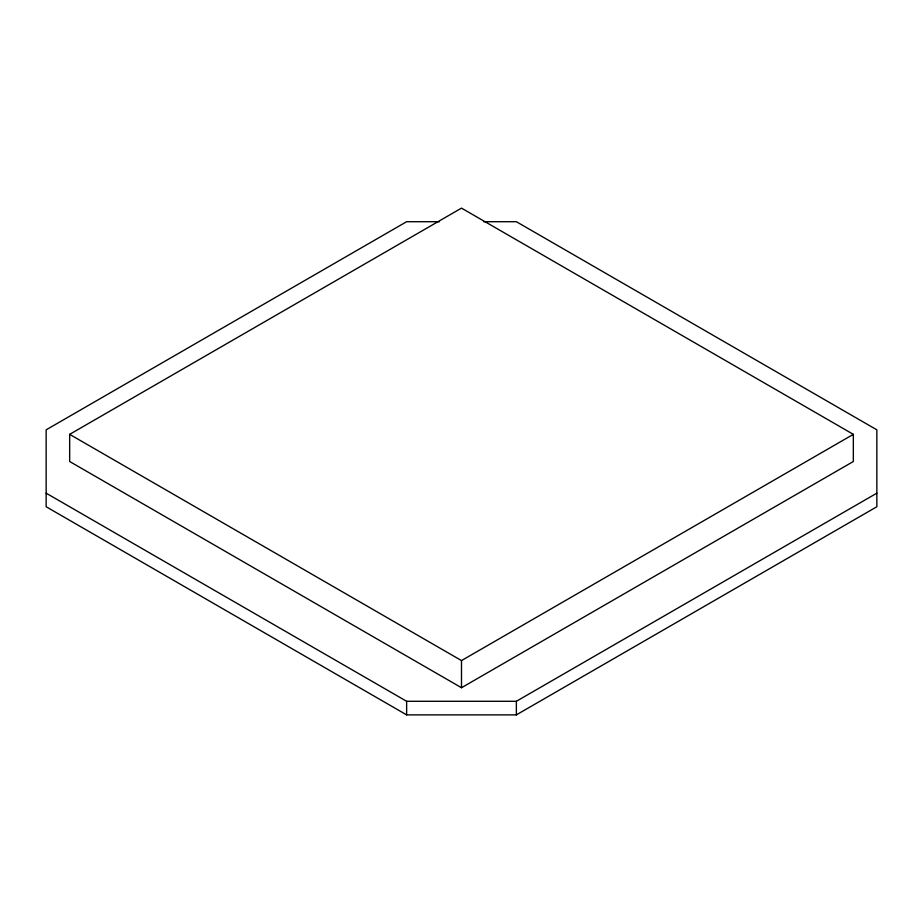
<?xml version="1.0" encoding="UTF-8"?>
<svg xmlns="http://www.w3.org/2000/svg" width="923" height="923" viewBox="0 0 923 923"><rect width="100%" height="100%" fill="white"/><g stroke="black" fill="none" stroke-linecap="round" stroke-linejoin="round"><path stroke-width="1.38" d="M69.663 434.352L461.5 208.125L853.337 434.352L853.337 461.5L461.5 687.727L69.663 461.5L69.663 434.352L461.5 660.58L853.337 434.352M46.15 493.17L406.639 701.295L516.361 701.295L876.85 493.17M439.417 221.705L406.639 221.705L46.15 429.83L46.15 506.75L406.639 714.875L516.361 714.875L876.85 506.75L876.85 429.83L516.361 221.705L483.583 221.705M516.361 701.295L516.361 714.875M461.5 660.58L461.5 687.727M406.639 701.295L406.639 714.875"/></g></svg>
